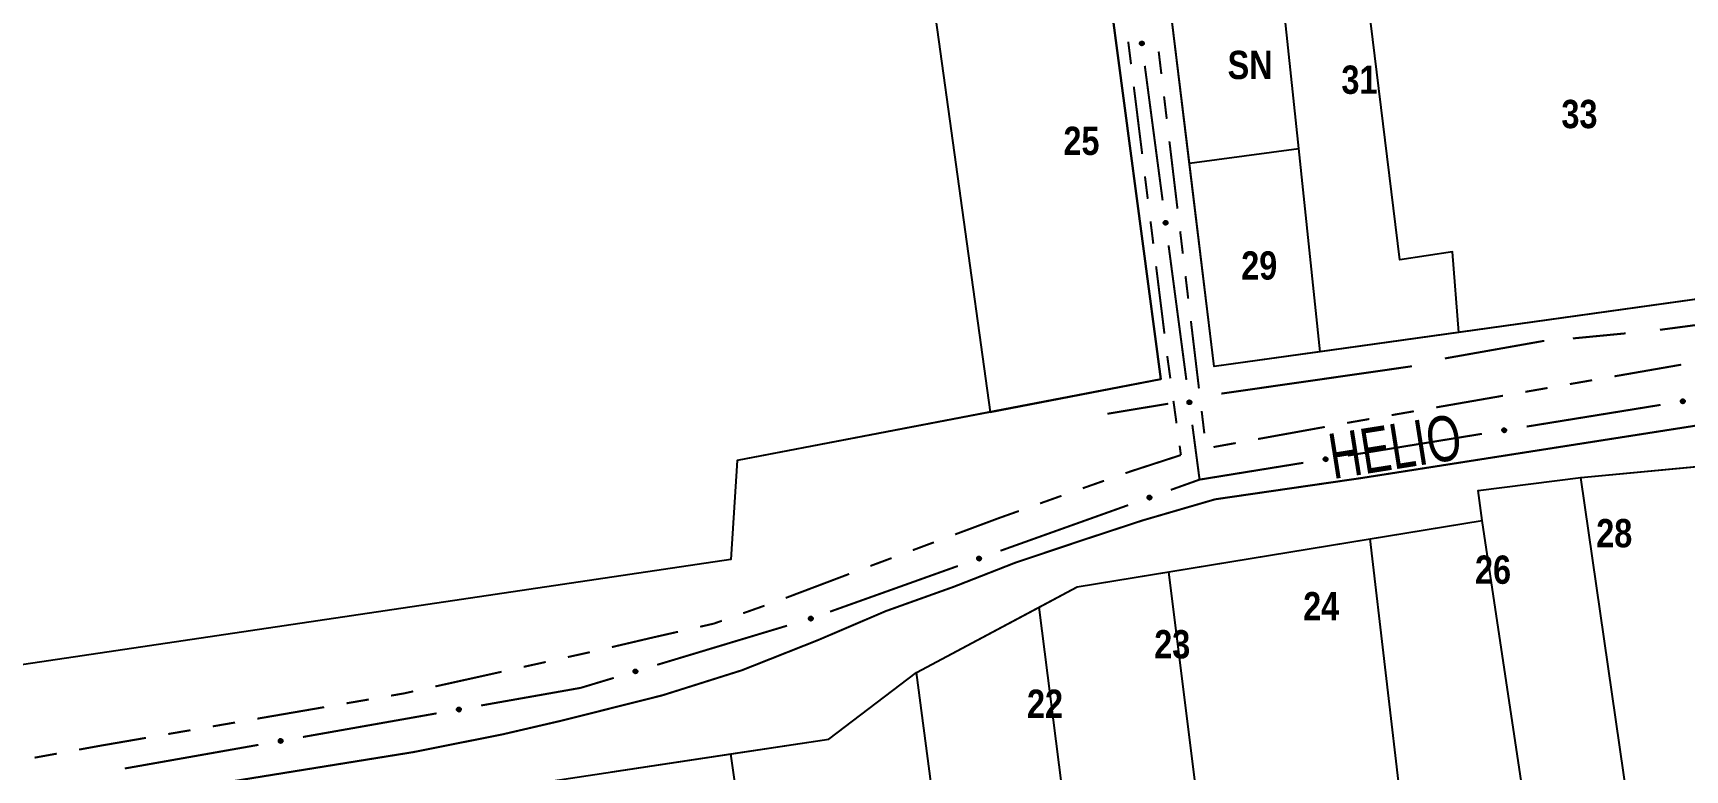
# Model space of a CAD drawing. Extents: x 203591 to 208218, y 4854879 to 4857795.
# Drawn here: x 204361.5 to 204507.6, y 4855843 to 4855908.1 of the extents above; entities that cross this region are included whole.
import ezdxf
from ezdxf.enums import TextEntityAlignment as Align

# ---------------------------------------------------------------- set-up
doc = ezdxf.new("R2010")
doc.units = 0
doc.header["$LTSCALE"] = 1.5
doc.header["$MEASUREMENT"] = 0
for name, pattern in [('PHANTOMX2', [5, 2.5, -0.5, 0.5, -0.5, 0.5, -0.5]), ('TRACO_05', [11, 7, -1, 0.5, -1, 0.5, -1]), ('TRACO_25', [8, 3, -1, 1, -1, 1, -1])]:
    doc.linetypes.add(name, pattern=pattern)
for name, color, linetype in [('CD-MALHA-LOTES', 40, 'CONTINUOUS'), ('HD-VALAS-DRENOS', 170, 'CONTINUOUS'), ('RU-QUADRAS', 210, 'CONTINUOUS'), ('SV-EIXO-RUA-N-PAV', 6, 'CONTINUOUS'), ('SV-RUA-NAO-PAV-S-GUIA-C-GUIA', 7, 'PHANTOMX2'), ('SV-TXT-RUA-N-PAV-S-GUIA-C-GUIA', 7, 'CONTINUOUS'), ('Th_NmrPorta', 7, 'CONTINUOUS')]:
    doc.layers.add(name, color=color, linetype=linetype)
doc.styles.add('ARIAL', font='ARIAL.TTF')
doc.styles.get("Standard").update_dxf_attribs({"font": 'swisscbo.ttf'})

msp = doc.modelspace()

# ---------------------------------------------------------------- linework, layer by layer
at = {"layer": 'CD-MALHA-LOTES', "linetype": 'Continuous', "flags": 128}
for points in [[(204463.78, 4855896.63), (204461.6, 4855914.44), (204471.56, 4855915.76)], [(204473.44, 4855897.93), (204471.56, 4855915.76)], [(204487.61, 4855881.67), (204487.04, 4855888.8), (204482.39, 4855888.09), (204478.88, 4855916.73)], [(204456.39, 4855914.16), (204440.89, 4855912.47), (204446.15, 4855874.63)], [(204446.15, 4855874.63), (204461.25, 4855877.53), (204456.39, 4855914.16)], [(204446.15, 4855874.63), (204423.77, 4855870.34), (204423.21, 4855861.6), (204308.45, 4855844.56), (204302.11, 4855889.22), (204295.49, 4855909.79)], [(204463.78, 4855896.63), (204473.44, 4855897.93)], [(204475.33, 4855879.96), (204473.44, 4855897.93)], [(204475.33, 4855879.96), (204465.97, 4855878.65), (204463.78, 4855896.63)], [(204515.67, 4855885.59), (204487.61, 4855881.67)], [(204487.61, 4855881.67), (204475.33, 4855879.96)], [(204498.39, 4855868.85), (204514.68, 4855870.39)], [(204489.67, 4855865.06), (204489.3, 4855867.71), (204498.39, 4855868.85)], [(204503.89, 4855830.74), (204498.39, 4855868.85)], [(204479.77, 4855863.43), (204489.67, 4855865.06)], [(204495.01, 4855829.47), (204489.67, 4855865.06)], [(204461.96, 4855860.52), (204479.77, 4855863.43)], [(204483.91, 4855827.88), (204479.77, 4855863.43)], [(204450.47, 4855857.38), (204453.85, 4855859.18), (204461.96, 4855860.52)], [(204466.33, 4855825.36), (204461.96, 4855860.52)], [(204439.64, 4855851.6), (204450.47, 4855857.38)], [(204454.76, 4855823.71), (204450.47, 4855857.38)], [(204423.21, 4855844.42), (204431.87, 4855845.73), (204439.64, 4855851.6)], [(204443.52, 4855822.1), (204439.64, 4855851.6)], [(204412.69, 4855842.83), (204423.21, 4855844.42)], [(204426.75, 4855819.65), (204423.21, 4855844.42)]]:
    msp.add_lwpolyline(points, dxfattribs=at)
at = {"layer": 'HD-VALAS-DRENOS', "linetype": 'TRACO_05', "const_width": 0.18, "flags": 128}
for points in [[(204505.38, 4855881.9), (204517.01, 4855883.44)], [(204486.36, 4855879.37), (204495.16, 4855880.93)], [(204497.68, 4855881.14), (204502.36, 4855881.59)], [(204466.59, 4855876.26), (204483.45, 4855878.68)], [(204456.52, 4855874.48), (204461.9, 4855875.37)]]:
    msp.add_lwpolyline(points, dxfattribs=at)
at = {"layer": 'RU-QUADRAS', "color": 6, "linetype": 'Continuous'}
for points in [[(204584.04, 4855895.14), (204465.97, 4855878.65), (204461.6, 4855914.44), (204610.53, 4855934.17)], [(204456.39, 4855914.16), (204461.25, 4855877.53), (204423.77, 4855870.34), (204423.21, 4855861.6), (204308.45, 4855844.56), (204302.11, 4855889.22), (204295.49, 4855909.79)]]:
    msp.add_lwpolyline(points, dxfattribs=at)
msp.add_lwpolyline([(204328.47, 4855729.35), (204320.23, 4855778.16), (204367.85, 4855784.89), (204367.95, 4855783.47), (204399.83, 4855788.77), (204399.74, 4855789.91), (204442.39, 4855796.45), (204441.82, 4855801.19), (204318.81, 4855784.51), (204312.55, 4855827.72), (204431.87, 4855845.73), (204439.64, 4855851.6), (204453.85, 4855859.18), (204489.67, 4855865.06), (204489.3, 4855867.71), (204498.39, 4855868.85), (204534.41, 4855872.26, -0.0077009033), (204618.45, 4855883.7), (204636.4, 4855886.82), (204636.26, 4855888.1), (204658.61, 4855891.5)], format="xyb", dxfattribs=at)
at = {"layer": 'SV-EIXO-RUA-N-PAV', "flags": 128}
for points in [[(204459.655213, 4855907.372438), (204459.694454, 4855907.343246), (204459.722211, 4855907.310133), (204459.737412, 4855907.275852), (204459.742946, 4855907.242056), (204459.744714, 4855907.206843), (204459.738663, 4855907.170948), (204459.723123, 4855907.132597), (204459.694116, 4855907.093027), (204459.658326, 4855907.066822), (204459.625514, 4855907.050121), (204459.590606, 4855907.042321), (204459.55637, 4855907.041177), (204459.519292, 4855907.048695), (204459.48058, 4855907.064824), (204459.441497, 4855907.094954), (204459.414508, 4855907.127604), (204459.400675, 4855907.161148), (204459.393056, 4855907.196292), (204459.391682, 4855907.232263), (204459.397825, 4855907.267464), (204459.414134, 4855907.306412), (204459.444384, 4855907.344593), (204459.476641, 4855907.371883), (204459.509982, 4855907.386183), (204459.544751, 4855907.392905), (204459.580047, 4855907.395108), (204459.616382, 4855907.390527), (204459.655213, 4855907.372438)], [(204461.755407, 4855891.510875), (204461.794649, 4855891.481683), (204461.822405, 4855891.44857), (204461.837607, 4855891.414289), (204461.843141, 4855891.380493), (204461.844908, 4855891.34528), (204461.838857, 4855891.309385), (204461.823317, 4855891.271034), (204461.79431, 4855891.231464), (204461.75852, 4855891.205259), (204461.725709, 4855891.188558), (204461.6908, 4855891.180758), (204461.656564, 4855891.179614), (204461.619487, 4855891.187132), (204461.580775, 4855891.203261), (204461.541691, 4855891.233391), (204461.514702, 4855891.266041), (204461.500869, 4855891.299585), (204461.49325, 4855891.334729), (204461.491877, 4855891.3707), (204461.498019, 4855891.405901), (204461.514328, 4855891.444849), (204461.544578, 4855891.48303), (204461.576835, 4855891.51032), (204461.610177, 4855891.52462), (204461.644945, 4855891.531342), (204461.680241, 4855891.533544), (204461.716577, 4855891.528964), (204461.755407, 4855891.510875)], [(204463.855602, 4855875.649312), (204463.894843, 4855875.62012), (204463.9226, 4855875.587007), (204463.937801, 4855875.552726), (204463.943335, 4855875.51893), (204463.945103, 4855875.483717), (204463.939052, 4855875.447822), (204463.923512, 4855875.40947), (204463.894505, 4855875.369901), (204463.858715, 4855875.343696), (204463.825903, 4855875.326995), (204463.790995, 4855875.319195), (204463.756759, 4855875.318051), (204463.719681, 4855875.325569), (204463.680969, 4855875.341697), (204463.641886, 4855875.371828), (204463.614897, 4855875.404478), (204463.601064, 4855875.438022), (204463.593445, 4855875.473166), (204463.592071, 4855875.509137), (204463.598214, 4855875.544338), (204463.614523, 4855875.583286), (204463.644773, 4855875.621467), (204463.67703, 4855875.648757), (204463.710371, 4855875.663057), (204463.74514, 4855875.669779), (204463.780436, 4855875.671981), (204463.816772, 4855875.667401), (204463.855602, 4855875.649312)], [(204507.249882, 4855875.670497), (204507.277924, 4855875.710568), (204507.310219, 4855875.739272), (204507.344045, 4855875.755461), (204507.377667, 4855875.761972), (204507.412813, 4855875.764759), (204507.448868, 4855875.759752), (204507.487654, 4855875.745329), (204507.528048, 4855875.717481), (204507.555279, 4855875.682466), (204507.572925, 4855875.650152), (204507.581733, 4855875.615484), (204507.583868, 4855875.581296), (204507.577428, 4855875.544016), (204507.562428, 4855875.504853), (204507.533443, 4855875.464913), (204507.501589, 4855875.436989), (204507.46846, 4855875.422189), (204507.433551, 4855875.413555), (204507.397635, 4855875.41114), (204507.362271, 4855875.416259), (204507.322867, 4855875.431433), (204507.283826, 4855875.460563), (204507.255612, 4855875.492016), (204507.240351, 4855875.524929), (204507.232625, 4855875.559488), (204507.2294, 4855875.594705), (204507.232926, 4855875.631159), (204507.249882, 4855875.670497)], [(204491.455851, 4855873.111478), (204491.483893, 4855873.151549), (204491.516188, 4855873.180254), (204491.550014, 4855873.196442), (204491.583635, 4855873.202953), (204491.618782, 4855873.205741), (204491.654837, 4855873.200733), (204491.693623, 4855873.18631), (204491.734017, 4855873.158462), (204491.761248, 4855873.123447), (204491.778893, 4855873.091133), (204491.787701, 4855873.056466), (204491.789837, 4855873.022277), (204491.783397, 4855872.984997), (204491.768397, 4855872.945834), (204491.739412, 4855872.905894), (204491.707558, 4855872.87797), (204491.674429, 4855872.863171), (204491.63952, 4855872.854536), (204491.603604, 4855872.852121), (204491.56824, 4855872.857241), (204491.528836, 4855872.872414), (204491.489794, 4855872.901545), (204491.461581, 4855872.932997), (204491.44632, 4855872.96591), (204491.438593, 4855873.000469), (204491.435369, 4855873.035687), (204491.438894, 4855873.07214), (204491.455851, 4855873.111478)], [(204475.66182, 4855870.552459), (204475.689862, 4855870.59253), (204475.722156, 4855870.621235), (204475.755983, 4855870.637423), (204475.789604, 4855870.643935), (204475.824751, 4855870.646722), (204475.860806, 4855870.641714), (204475.899592, 4855870.627292), (204475.939986, 4855870.599444), (204475.967217, 4855870.564428), (204475.984862, 4855870.532114), (204475.99367, 4855870.497447), (204475.995806, 4855870.463258), (204475.989365, 4855870.425978), (204475.974366, 4855870.386815), (204475.945381, 4855870.346875), (204475.913527, 4855870.318951), (204475.880397, 4855870.304152), (204475.845489, 4855870.295518), (204475.809573, 4855870.293102), (204475.774209, 4855870.298222), (204475.734805, 4855870.313395), (204475.695763, 4855870.342526), (204475.667549, 4855870.373978), (204475.652289, 4855870.406891), (204475.644562, 4855870.44145), (204475.641338, 4855870.476668), (204475.644863, 4855870.513121), (204475.66182, 4855870.552459)], [(204460.068408, 4855867.133275), (204460.088715, 4855867.177769), (204460.115266, 4855867.211856), (204460.145594, 4855867.233913), (204460.177476, 4855867.246415), (204460.211534, 4855867.255533), (204460.247899, 4855867.257149), (204460.288658, 4855867.250003), (204460.333434, 4855867.229945), (204460.366566, 4855867.200451), (204460.389781, 4855867.171875), (204460.404732, 4855867.139381), (204460.413035, 4855867.106147), (204460.413465, 4855867.068317), (204460.405819, 4855867.027083), (204460.384561, 4855866.982547), (204460.358302, 4855866.949307), (204460.328407, 4855866.928743), (204460.295644, 4855866.913919), (204460.260762, 4855866.905028), (204460.225056, 4855866.903647), (204460.183553, 4855866.911419), (204460.139875, 4855866.932983), (204460.106423, 4855866.958795), (204460.085445, 4855866.988394), (204460.071576, 4855867.020977), (204460.062016, 4855867.055026), (204460.05887, 4855867.091513), (204460.068408, 4855867.133275)], [(204445.000736, 4855861.751337), (204445.021043, 4855861.795831), (204445.047594, 4855861.829918), (204445.077922, 4855861.851975), (204445.109804, 4855861.864478), (204445.143862, 4855861.873595), (204445.180227, 4855861.875211), (204445.220986, 4855861.868065), (204445.265762, 4855861.848008), (204445.298893, 4855861.818513), (204445.322108, 4855861.789937), (204445.33706, 4855861.757443), (204445.345362, 4855861.724209), (204445.345792, 4855861.686379), (204445.338147, 4855861.645145), (204445.316889, 4855861.600609), (204445.290629, 4855861.567369), (204445.260735, 4855861.546805), (204445.227972, 4855861.531981), (204445.19309, 4855861.52309), (204445.157384, 4855861.521709), (204445.115881, 4855861.529481), (204445.072202, 4855861.551046), (204445.038751, 4855861.576858), (204445.017772, 4855861.606456), (204445.003904, 4855861.63904), (204444.994344, 4855861.673088), (204444.991197, 4855861.709576), (204445.000736, 4855861.751337)], [(204430.117664, 4855856.435336), (204430.137971, 4855856.479829), (204430.164522, 4855856.513917), (204430.19485, 4855856.535973), (204430.226732, 4855856.548476), (204430.26079, 4855856.557594), (204430.297155, 4855856.55921), (204430.337914, 4855856.552064), (204430.38269, 4855856.532006), (204430.415822, 4855856.502512), (204430.439037, 4855856.473936), (204430.453988, 4855856.441442), (204430.462291, 4855856.408208), (204430.462721, 4855856.370378), (204430.455075, 4855856.329144), (204430.433817, 4855856.284608), (204430.407558, 4855856.251368), (204430.377663, 4855856.230804), (204430.3449, 4855856.21598), (204430.310018, 4855856.207088), (204430.274312, 4855856.205708), (204430.232809, 4855856.21348), (204430.189131, 4855856.235044), (204430.155679, 4855856.260856), (204430.134701, 4855856.290454), (204430.120832, 4855856.323038), (204430.111272, 4855856.357087), (204430.108126, 4855856.393574), (204430.117664, 4855856.435336)], [(204414.612328, 4855851.77472), (204414.63486, 4855851.818129), (204414.663101, 4855851.850829), (204414.694506, 4855851.871323), (204414.72698, 4855851.882197), (204414.761456, 4855851.88958), (204414.797856, 4855851.889354), (204414.838201, 4855851.880155), (204414.881905, 4855851.857858), (204414.913502, 4855851.826725), (204414.935242, 4855851.797011), (204414.94853, 4855851.763802), (204414.955141, 4855851.730191), (204414.953656, 4855851.692388), (204414.943934, 4855851.651593), (204414.92045, 4855851.60819), (204414.892543, 4855851.576321), (204414.861646, 4855851.557296), (204414.828175, 4855851.544148), (204414.792888, 4855851.537033), (204414.757158, 4855851.53746), (204414.716102, 4855851.547322), (204414.67357, 4855851.571069), (204414.641467, 4855851.59854), (204414.622013, 4855851.629161), (204414.609811, 4855851.662405), (204414.601985, 4855851.696894), (204414.600689, 4855851.733494), (204414.612328, 4855851.77472)], [(204399.003015, 4855848.430386), (204399.030481, 4855848.470855), (204399.062361, 4855848.500019), (204399.095952, 4855848.51669), (204399.129477, 4855848.523682), (204399.16458, 4855848.526972), (204399.200703, 4855848.522481), (204399.239692, 4855848.508616), (204399.28048, 4855848.481349), (204399.30821, 4855848.446727), (204399.326316, 4855848.414669), (204399.335619, 4855848.380131), (204399.338244, 4855848.345977), (204399.332338, 4855848.308609), (204399.317901, 4855848.269235), (204399.289491, 4855848.228884), (204399.25804, 4855848.200506), (204399.225126, 4855848.185234), (204399.190345, 4855848.176101), (204399.154467, 4855848.173171), (204399.119033, 4855848.177784), (204399.079416, 4855848.192392), (204399.039961, 4855848.22096), (204399.0113, 4855848.252006), (204398.99557, 4855848.284697), (204398.987349, 4855848.319142), (204398.983621, 4855848.354309), (204398.986624, 4855848.390809), (204399.003015, 4855848.430386)], [(204383.247246, 4855845.645473), (204383.274712, 4855845.685941), (204383.306592, 4855845.715105), (204383.340183, 4855845.731777), (204383.373708, 4855845.738768), (204383.408811, 4855845.742059), (204383.444934, 4855845.737568), (204383.483923, 4855845.723702), (204383.524711, 4855845.696435), (204383.552441, 4855845.661814), (204383.570547, 4855845.629756), (204383.57985, 4855845.595218), (204383.582475, 4855845.561063), (204383.576569, 4855845.523695), (204383.562132, 4855845.484321), (204383.533722, 4855845.44397), (204383.502271, 4855845.415593), (204383.469357, 4855845.400321), (204383.434576, 4855845.391187), (204383.398698, 4855845.388258), (204383.363264, 4855845.392871), (204383.323647, 4855845.407478), (204383.284192, 4855845.436047), (204383.255531, 4855845.467092), (204383.239801, 4855845.499783), (204383.23158, 4855845.534228), (204383.227852, 4855845.569396), (204383.230855, 4855845.605896), (204383.247246, 4855845.645473)]]:
    msp.add_lwpolyline(points, close=True, dxfattribs=at)
for points in [[(204459.391682, 4855907.232263), (204459.414508, 4855907.127604)], [(204459.395953, 4855907.245645), (204459.426675, 4855907.117575)], [(204459.397825, 4855907.267464), (204459.441497, 4855907.094954)], [(204459.409061, 4855907.281791), (204459.45956, 4855907.087519)], [(204459.414134, 4855907.306412), (204459.48058, 4855907.064824)], [(204459.431279, 4855907.321897), (204459.499029, 4855907.05971)], [(204459.444384, 4855907.344593), (204459.519292, 4855907.048695)], [(204459.459804, 4855907.355955), (204459.53617, 4855907.049487)], [(204459.476641, 4855907.371883), (204459.55637, 4855907.041177)], [(204459.493004, 4855907.375492), (204459.572594, 4855907.044675)], [(204459.509982, 4855907.386183), (204459.590606, 4855907.042321)], [(204459.527279, 4855907.386912), (204459.605239, 4855907.047621)], [(204459.544751, 4855907.392905), (204459.625514, 4855907.050121)], [(204459.563982, 4855907.390396), (204459.643035, 4855907.063637)], [(204459.580047, 4855907.395108), (204459.658326, 4855907.066822)], [(204459.598695, 4855907.38811), (204459.676056, 4855907.084526)], [(204459.616382, 4855907.390527), (204459.694116, 4855907.093027)], [(204459.634125, 4855907.380413), (204459.706292, 4855907.116059)], [(204459.655213, 4855907.372438), (204459.723123, 4855907.132597)], [(204459.675942, 4855907.355668), (204459.729504, 4855907.159049)], [(204459.694454, 4855907.343246), (204459.738663, 4855907.170948)], [(204459.710358, 4855907.324438), (204459.739548, 4855907.197542)], [(204459.722211, 4855907.310133), (204459.744714, 4855907.206843)], [(204461.491877, 4855891.3707), (204461.514702, 4855891.266041)], [(204461.496148, 4855891.384082), (204461.52687, 4855891.256012)], [(204461.498019, 4855891.405901), (204461.541691, 4855891.233391)], [(204461.509255, 4855891.420228), (204461.559754, 4855891.225956)], [(204461.514328, 4855891.444849), (204461.580775, 4855891.203261)], [(204461.531474, 4855891.460334), (204461.599224, 4855891.198147)], [(204461.544578, 4855891.48303), (204461.619487, 4855891.187132)], [(204461.559999, 4855891.494392), (204461.636365, 4855891.187924)], [(204461.576835, 4855891.51032), (204461.656564, 4855891.179614)], [(204461.593199, 4855891.513929), (204461.672789, 4855891.183112)], [(204461.610177, 4855891.52462), (204461.6908, 4855891.180758)], [(204461.627474, 4855891.525349), (204461.705433, 4855891.186058)], [(204461.644945, 4855891.531342), (204461.725709, 4855891.188558)], [(204461.664176, 4855891.528833), (204461.743229, 4855891.202074)], [(204461.680241, 4855891.533544), (204461.75852, 4855891.205259)], [(204461.69889, 4855891.526547), (204461.77625, 4855891.222963)], [(204461.716577, 4855891.528964), (204461.79431, 4855891.231464)], [(204461.73432, 4855891.51885), (204461.806486, 4855891.254495)], [(204461.755407, 4855891.510875), (204461.823317, 4855891.271034)], [(204461.776136, 4855891.494105), (204461.829699, 4855891.297486)], [(204461.794649, 4855891.481683), (204461.838857, 4855891.309385)], [(204461.810553, 4855891.462875), (204461.839743, 4855891.335979)], [(204461.822405, 4855891.44857), (204461.844908, 4855891.34528)], [(204463.592071, 4855875.509137), (204463.614897, 4855875.404478)], [(204463.596342, 4855875.522519), (204463.627064, 4855875.394449)], [(204463.598214, 4855875.544338), (204463.641886, 4855875.371828)], [(204463.60945, 4855875.558665), (204463.659949, 4855875.364393)], [(204463.614523, 4855875.583286), (204463.680969, 4855875.341697)], [(204463.631668, 4855875.598771), (204463.699418, 4855875.336584)], [(204463.644773, 4855875.621467), (204463.719681, 4855875.325569)], [(204463.660193, 4855875.632829), (204463.736559, 4855875.326361)], [(204463.67703, 4855875.648757), (204463.756759, 4855875.318051)], [(204463.693393, 4855875.652366), (204463.772983, 4855875.321549)], [(204463.710371, 4855875.663057), (204463.790995, 4855875.319195)], [(204463.727669, 4855875.663786), (204463.805628, 4855875.324495)], [(204463.74514, 4855875.669779), (204463.825903, 4855875.326995)], [(204463.764371, 4855875.667269), (204463.843424, 4855875.340511)], [(204463.780436, 4855875.671981), (204463.858715, 4855875.343696)], [(204463.799084, 4855875.664984), (204463.876445, 4855875.3614)], [(204463.816772, 4855875.667401), (204463.894505, 4855875.369901)], [(204463.834514, 4855875.657287), (204463.906681, 4855875.392932)], [(204463.855602, 4855875.649312), (204463.923512, 4855875.40947)], [(204463.876331, 4855875.632542), (204463.929893, 4855875.435922)], [(204463.894843, 4855875.62012), (204463.939052, 4855875.447822)], [(204463.910747, 4855875.601312), (204463.939937, 4855875.474416)], [(204463.9226, 4855875.587007), (204463.945103, 4855875.483717)], [(204507.2294, 4855875.594705), (204507.555279, 4855875.682466)], [(204507.232625, 4855875.559488), (204507.572925, 4855875.650152)], [(204507.232926, 4855875.631159), (204507.528048, 4855875.717481)], [(204507.234576, 4855875.578784), (204507.558906, 4855875.667273)], [(204507.235855, 4855875.613549), (204507.537068, 4855875.699675)], [(204507.239121, 4855875.542198), (204507.576011, 4855875.629958)], [(204507.240351, 4855875.524929), (204507.581733, 4855875.615484)], [(204507.242521, 4855875.649187), (204507.504673, 4855875.728985)], [(204507.249882, 4855875.670497), (204507.487654, 4855875.745329)], [(204507.25153, 4855875.508268), (204507.579902, 4855875.597412)], [(204507.255612, 4855875.492016), (204507.583868, 4855875.581296)], [(204507.266044, 4855875.691703), (204507.461028, 4855875.750942)], [(204507.272021, 4855875.475648), (204507.576147, 4855875.560864)], [(204507.277924, 4855875.710568), (204507.448868, 4855875.759752)], [(204507.283826, 4855875.460563), (204507.577428, 4855875.544016)], [(204507.296263, 4855875.72701), (204507.42226, 4855875.759866)], [(204507.306892, 4855875.448122), (204507.567005, 4855875.523442)], [(204507.310219, 4855875.739272), (204507.412813, 4855875.764759)], [(204507.322867, 4855875.431433), (204507.562428, 4855875.504853)], [(204507.347625, 4855875.427075), (204507.540352, 4855875.483184)], [(204507.362271, 4855875.416259), (204507.533443, 4855875.464913)], [(204507.384136, 4855875.415021), (204507.511261, 4855875.449442)], [(204507.397635, 4855875.41114), (204507.501589, 4855875.436989)], [(204491.435369, 4855873.035687), (204491.761248, 4855873.123447)], [(204491.438593, 4855873.000469), (204491.778893, 4855873.091133)], [(204491.438894, 4855873.07214), (204491.734017, 4855873.158462)], [(204491.440545, 4855873.019765), (204491.764875, 4855873.108255)], [(204491.441823, 4855873.05453), (204491.743037, 4855873.140657)], [(204491.44509, 4855872.983179), (204491.781979, 4855873.070939)], [(204491.44632, 4855872.96591), (204491.787701, 4855873.056466)], [(204491.44849, 4855873.090168), (204491.710642, 4855873.169966)], [(204491.455851, 4855873.111478), (204491.693623, 4855873.18631)], [(204491.457499, 4855872.949249), (204491.78587, 4855873.038394)], [(204491.461581, 4855872.932997), (204491.789837, 4855873.022277)], [(204491.472012, 4855873.132684), (204491.666997, 4855873.191923)], [(204491.47799, 4855872.916629), (204491.782116, 4855873.001845)], [(204491.483893, 4855873.151549), (204491.654837, 4855873.200733)], [(204491.489794, 4855872.901545), (204491.783397, 4855872.984997)], [(204491.502232, 4855873.167992), (204491.628229, 4855873.200847)], [(204491.512861, 4855872.889103), (204491.772974, 4855872.964424)], [(204491.516188, 4855873.180254), (204491.618782, 4855873.205741)], [(204491.528836, 4855872.872414), (204491.768397, 4855872.945834)], [(204491.553593, 4855872.868057), (204491.746321, 4855872.924165)], [(204491.56824, 4855872.857241), (204491.739412, 4855872.905894)], [(204491.590104, 4855872.856002), (204491.71723, 4855872.890423)], [(204491.603604, 4855872.852121), (204491.707558, 4855872.87797)], [(204475.641338, 4855870.476668), (204475.967217, 4855870.564428)], [(204475.644562, 4855870.44145), (204475.984862, 4855870.532114)], [(204475.644863, 4855870.513121), (204475.939986, 4855870.599444)], [(204475.646513, 4855870.460746), (204475.970844, 4855870.549236)], [(204475.647792, 4855870.495511), (204475.949006, 4855870.581638)], [(204475.651059, 4855870.42416), (204475.987948, 4855870.51192)], [(204475.652289, 4855870.406891), (204475.99367, 4855870.497447)], [(204475.654459, 4855870.531149), (204475.916611, 4855870.610947)], [(204475.66182, 4855870.552459), (204475.899592, 4855870.627292)], [(204475.663468, 4855870.39023), (204475.991839, 4855870.479375)], [(204475.667549, 4855870.373978), (204475.995806, 4855870.463258)], [(204475.677981, 4855870.573665), (204475.872966, 4855870.632904)], [(204475.683959, 4855870.35761), (204475.988085, 4855870.442826)], [(204475.689862, 4855870.59253), (204475.860806, 4855870.641714)], [(204475.695763, 4855870.342526), (204475.989365, 4855870.425978)], [(204475.708201, 4855870.608973), (204475.834198, 4855870.641828)], [(204475.71883, 4855870.330085), (204475.978942, 4855870.405405)], [(204475.722156, 4855870.621235), (204475.824751, 4855870.646722)], [(204475.734805, 4855870.313395), (204475.974366, 4855870.386815)], [(204475.759562, 4855870.309038), (204475.95229, 4855870.365146)], [(204475.774209, 4855870.298222), (204475.945381, 4855870.346875)], [(204475.796073, 4855870.296983), (204475.923199, 4855870.331404)], [(204475.809573, 4855870.293102), (204475.913527, 4855870.318951)], [(204460.05887, 4855867.091513), (204460.333434, 4855867.229945)], [(204460.062016, 4855867.055026), (204460.366566, 4855867.200451)], [(204460.064945, 4855867.074727), (204460.345535, 4855867.214071)], [(204460.065035, 4855867.110984), (204460.30836, 4855867.237017)], [(204460.068408, 4855867.133275), (204460.288658, 4855867.250003)], [(204460.069995, 4855867.040307), (204460.372889, 4855867.186169)], [(204460.071576, 4855867.020977), (204460.389781, 4855867.171875)], [(204460.080454, 4855867.157062), (204460.261456, 4855867.250692)], [(204460.081102, 4855867.005153), (204460.396479, 4855867.152576)], [(204460.085445, 4855866.988394), (204460.404732, 4855867.139381)], [(204460.088715, 4855867.177769), (204460.247899, 4855867.257149)], [(204460.099461, 4855866.974038), (204460.40621, 4855867.121276)], [(204460.103767, 4855867.197265), (204460.221712, 4855867.252434)], [(204460.106423, 4855866.958795), (204460.413035, 4855867.106147)], [(204460.115266, 4855867.211856), (204460.211534, 4855867.255533)], [(204460.12553, 4855866.945676), (204460.409149, 4855867.084653)], [(204460.139875, 4855866.932983), (204460.413465, 4855867.068317)], [(204460.164816, 4855866.924934), (204460.406947, 4855867.046194)], [(204460.183553, 4855866.911419), (204460.405819, 4855867.027083)], [(204460.208691, 4855866.911626), (204460.38804, 4855867.001768)], [(204460.225056, 4855866.903647), (204460.384561, 4855866.982547)], [(204460.246783, 4855866.906395), (204460.365554, 4855866.963308)], [(204460.260762, 4855866.905028), (204460.358302, 4855866.949307)], [(204444.991197, 4855861.709576), (204445.265762, 4855861.848008)], [(204444.994344, 4855861.673088), (204445.298893, 4855861.818513)], [(204444.997273, 4855861.69279), (204445.277863, 4855861.832134)], [(204444.997363, 4855861.729046), (204445.240688, 4855861.855079)], [(204445.000736, 4855861.751337), (204445.220986, 4855861.868065)], [(204445.002322, 4855861.658369), (204445.305216, 4855861.804231)], [(204445.003904, 4855861.63904), (204445.322108, 4855861.789937)], [(204445.012782, 4855861.775124), (204445.193784, 4855861.868754)], [(204445.01343, 4855861.623215), (204445.328807, 4855861.770638)], [(204445.017772, 4855861.606456), (204445.33706, 4855861.757443)], [(204445.021043, 4855861.795831), (204445.180227, 4855861.875211)], [(204445.031789, 4855861.5921), (204445.338538, 4855861.739339)], [(204445.036094, 4855861.815328), (204445.15404, 4855861.870496)], [(204445.038751, 4855861.576858), (204445.345362, 4855861.724209)], [(204445.047594, 4855861.829918), (204445.143862, 4855861.873595)], [(204445.057857, 4855861.563738), (204445.341476, 4855861.702715)], [(204445.072202, 4855861.551046), (204445.345792, 4855861.686379)], [(204445.097143, 4855861.542996), (204445.339275, 4855861.664256)], [(204445.115881, 4855861.529481), (204445.338147, 4855861.645145)], [(204445.141018, 4855861.529688), (204445.320368, 4855861.61983)], [(204445.157384, 4855861.521709), (204445.316889, 4855861.600609)], [(204445.17911, 4855861.524458), (204445.297882, 4855861.58137)], [(204445.19309, 4855861.52309), (204445.290629, 4855861.567369)], [(204430.108126, 4855856.393574), (204430.38269, 4855856.532006)], [(204430.111272, 4855856.357087), (204430.415822, 4855856.502512)], [(204430.114201, 4855856.376788), (204430.394791, 4855856.516132)], [(204430.114291, 4855856.413044), (204430.357616, 4855856.539078)], [(204430.117664, 4855856.435336), (204430.337914, 4855856.552064)], [(204430.119251, 4855856.342368), (204430.422145, 4855856.48823)], [(204430.120832, 4855856.323038), (204430.439037, 4855856.473936)], [(204430.12971, 4855856.459122), (204430.310712, 4855856.552753)], [(204430.130358, 4855856.307214), (204430.445735, 4855856.454636)], [(204430.134701, 4855856.290454), (204430.453988, 4855856.441442)], [(204430.137971, 4855856.479829), (204430.297155, 4855856.55921)], [(204430.148717, 4855856.276098), (204430.455466, 4855856.423337)], [(204430.153023, 4855856.499326), (204430.270968, 4855856.554495)], [(204430.155679, 4855856.260856), (204430.462291, 4855856.408208)], [(204430.164522, 4855856.513917), (204430.26079, 4855856.557594)], [(204430.174786, 4855856.247737), (204430.458404, 4855856.386714)], [(204430.189131, 4855856.235044), (204430.462721, 4855856.370378)], [(204430.214072, 4855856.226994), (204430.456203, 4855856.348255)], [(204430.232809, 4855856.21348), (204430.455075, 4855856.329144)], [(204430.257947, 4855856.213687), (204430.437296, 4855856.303829)], [(204430.274312, 4855856.205708), (204430.433817, 4855856.284608)], [(204430.296039, 4855856.208456), (204430.41481, 4855856.265369)], [(204430.310018, 4855856.207088), (204430.407558, 4855856.251368)], [(204414.600689, 4855851.733494), (204414.881905, 4855851.857858)], [(204414.601985, 4855851.696894), (204414.913502, 4855851.826725)], [(204414.605907, 4855851.716422), (204414.893187, 4855851.841392)], [(204414.607832, 4855851.752627), (204414.857221, 4855851.866189)], [(204414.609209, 4855851.68179), (204414.919094, 4855851.812142)], [(204414.609811, 4855851.662405), (204414.935242, 4855851.797011)], [(204414.612328, 4855851.77472), (204414.838201, 4855851.880155)], [(204414.618524, 4855851.646119), (204414.940955, 4855851.777398)], [(204414.622013, 4855851.629161), (204414.94853, 4855851.763802)], [(204414.625562, 4855851.797866), (204414.811069, 4855851.882219)], [(204414.63486, 4855851.818129), (204414.797856, 4855851.889354)], [(204414.635285, 4855851.614115), (204414.94909, 4855851.745646)], [(204414.641467, 4855851.59854), (204414.955141, 4855851.730191)], [(204414.650878, 4855851.836839), (204414.771464, 4855851.88597)], [(204414.659885, 4855851.584471), (204414.950172, 4855851.708921)], [(204414.663101, 4855851.850829), (204414.761456, 4855851.88958)], [(204414.67357, 4855851.571069), (204414.953656, 4855851.692388)], [(204414.698071, 4855851.561767), (204414.946028, 4855851.670623)], [(204414.716102, 4855851.547322), (204414.943934, 4855851.651593)], [(204414.741217, 4855851.546257), (204414.924898, 4855851.62721)], [(204414.757158, 4855851.53746), (204414.92045, 4855851.60819)], [(204414.778996, 4855851.539106), (204414.900494, 4855851.589937)], [(204414.792888, 4855851.537033), (204414.892543, 4855851.576321)], [(204398.983621, 4855848.354309), (204399.30821, 4855848.446727)], [(204398.986624, 4855848.390809), (204399.28048, 4855848.481349)], [(204398.987349, 4855848.319142), (204399.326316, 4855848.414669)], [(204398.989024, 4855848.338464), (204399.312054, 4855848.431588)], [(204398.989805, 4855848.373243), (204399.289754, 4855848.463674)], [(204398.994093, 4855848.301946), (204399.329691, 4855848.394521)], [(204398.99557, 4855848.284697), (204399.335619, 4855848.380131)], [(204398.99596, 4855848.408973), (204399.256943, 4855848.492517)], [(204399.003015, 4855848.430386), (204399.239692, 4855848.508616)], [(204399.006986, 4855848.268198), (204399.334047, 4855848.362035)], [(204399.0113, 4855848.252006), (204399.338244, 4855848.345977)], [(204399.018872, 4855848.451822), (204399.212988, 4855848.513846)], [(204399.027942, 4855848.235874), (204399.330817, 4855848.325436)], [(204399.030481, 4855848.470855), (204399.200703, 4855848.522481)], [(204399.039961, 4855848.22096), (204399.332338, 4855848.308609)], [(204399.048582, 4855848.487558), (204399.174096, 4855848.522214)], [(204399.062361, 4855848.500019), (204399.16458, 4855848.526972)], [(204399.063204, 4855848.208851), (204399.322211, 4855848.287888)], [(204399.079416, 4855848.192392), (204399.317901, 4855848.269235)], [(204399.104233, 4855848.18839), (204399.296138, 4855848.247252)], [(204399.119033, 4855848.177784), (204399.289491, 4855848.228884)], [(204399.140913, 4855848.176859), (204399.267533, 4855848.213097)], [(204399.154467, 4855848.173171), (204399.25804, 4855848.200506)], [(204383.227852, 4855845.569396), (204383.552441, 4855845.661814)], [(204383.230855, 4855845.605896), (204383.524711, 4855845.696435)], [(204383.23158, 4855845.534228), (204383.570547, 4855845.629756)], [(204383.233255, 4855845.55355), (204383.556285, 4855845.646675)], [(204383.234036, 4855845.58833), (204383.533985, 4855845.678761)], [(204383.238324, 4855845.517033), (204383.573922, 4855845.609608)], [(204383.239801, 4855845.499783), (204383.57985, 4855845.595218)], [(204383.240191, 4855845.62406), (204383.501174, 4855845.707603)], [(204383.247246, 4855845.645473), (204383.483923, 4855845.723702)], [(204383.251217, 4855845.483284), (204383.578278, 4855845.577121)], [(204383.255531, 4855845.467092), (204383.582475, 4855845.561063)], [(204383.263103, 4855845.666908), (204383.457219, 4855845.728933)], [(204383.272173, 4855845.450961), (204383.575048, 4855845.540523)], [(204383.274712, 4855845.685941), (204383.444934, 4855845.737568)], [(204383.284192, 4855845.436047), (204383.576569, 4855845.523695)], [(204383.292813, 4855845.702645), (204383.418327, 4855845.737301)], [(204383.306592, 4855845.715105), (204383.408811, 4855845.742059)], [(204383.307435, 4855845.423937), (204383.566442, 4855845.502974)], [(204383.323647, 4855845.407478), (204383.562132, 4855845.484321)], [(204383.348464, 4855845.403476), (204383.540369, 4855845.462338)], [(204383.363264, 4855845.392871), (204383.533722, 4855845.44397)], [(204383.385144, 4855845.391946), (204383.511764, 4855845.428183)], [(204383.398698, 4855845.388258), (204383.502271, 4855845.415593)]]:
    msp.add_lwpolyline(points, dxfattribs=at)
at = {"layer": 'SV-EIXO-RUA-N-PAV', "const_width": 0.18, "flags": 128}
for points in [[(204459.827469, 4855905.232856), (204461.402615, 4855893.336683)], [(204461.927663, 4855889.371293), (204463.502809, 4855877.47512)], [(204493.589542, 4855873.345672), (204505.435065, 4855875.264936)], [(204464.027858, 4855873.50973), (204464.552907, 4855869.544339)], [(204477.795511, 4855870.786653), (204489.641034, 4855872.705917)], [(204464.67, 4855868.66), (204473.847003, 4855870.146899)], [(204464.007662, 4855868.423424), (204464.67, 4855868.66)], [(204464.552907, 4855869.544339), (204464.67, 4855868.66)], [(204462.124203, 4855867.750681), (204464.007662, 4855868.423424)], [(204447.056531, 4855862.368744), (204458.357285, 4855866.405197)], [(204431.988859, 4855856.986806), (204443.289613, 4855861.023259)], [(204416.696726, 4855852.28733), (204428.187218, 4855855.746894)], [(204409.93, 4855850.25), (204412.866561, 4855851.134142)], [(204401.133134, 4855848.695109), (204409.011018, 4855850.087566)], [(204409.011018, 4855850.087566), (204409.93, 4855850.25)], [(204385.377365, 4855845.910195), (204397.194192, 4855847.998881)], [(204369.621596, 4855843.125282), (204381.438423, 4855845.213967)]]:
    msp.add_lwpolyline(points, dxfattribs=at)
at = {"layer": 'SV-RUA-NAO-PAV-S-GUIA-C-GUIA', "const_width": 0.18, "flags": 128}
for points in [[(204458.60886, 4855905.384772), (204458.362648, 4855907.369559)], [(204461.053176, 4855906.504183), (204461.290726, 4855904.51834)], [(204459.593706, 4855897.445623), (204458.855071, 4855903.399985)], [(204461.528275, 4855902.532498), (204461.765825, 4855900.546656)], [(204462.003374, 4855898.560813), (204462.716023, 4855892.603286)], [(204460.086129, 4855893.476049), (204459.839917, 4855895.460836)], [(204460.578552, 4855889.506475), (204460.33234, 4855891.491262)], [(204462.953572, 4855890.617443), (204463.191122, 4855888.631601)], [(204461.563398, 4855881.567326), (204460.824763, 4855887.521688)], [(204463.428671, 4855886.645758), (204463.666221, 4855884.659916)], [(204463.90377, 4855882.674074), (204464.616419, 4855876.716546)], [(204462.084413, 4855877.601501), (204461.810683, 4855879.58268)], [(204501.357961, 4855877.789941), (204507.26898, 4855878.819434)], [(204497.417282, 4855877.103612), (204499.387622, 4855877.446776)], [(204485.595244, 4855875.044626), (204491.506263, 4855876.074119)], [(204493.476603, 4855876.417283), (204495.446943, 4855876.760448)], [(204462.631874, 4855873.639142), (204462.358144, 4855875.620321)], [(204464.853969, 4855874.730704), (204465.091518, 4855872.744861)], [(204481.654565, 4855874.358297), (204483.624905, 4855874.701462)], [(204469.841372, 4855872.249457), (204475.745796, 4855873.316123)], [(204477.713937, 4855873.671679), (204477.76, 4855873.68)], [(204477.76, 4855873.68), (204479.684226, 4855874.015133)], [(204463.02, 4855870.83), (204462.905604, 4855871.657962)], [(204465.905089, 4855871.538346), (204467.873231, 4855871.893901)], [(204458.58, 4855869.39), (204462.863836, 4855870.779352)], [(204462.863836, 4855870.779352), (204463.02, 4855870.83)], [(204454.339285, 4855867.895072), (204456.225516, 4855868.560002)], [(204458.111747, 4855869.224933), (204458.58, 4855869.39)], [(204450.569672, 4855866.557171), (204452.453712, 4855867.228283)], [(204446.9, 4855865.25), (204448.685631, 4855865.886058)], [(204443.053658, 4855863.817418), (204446.802104, 4855865.213538)], [(204446.802104, 4855865.213538), (204446.9, 4855865.25)], [(204439.305212, 4855862.421297), (204441.179435, 4855863.119358)], [(204435.556766, 4855861.025177), (204437.430989, 4855861.723237)], [(204428.071955, 4855858.200739), (204433.684285, 4855860.322474)], [(204424.307459, 4855856.848957), (204426.192937, 4855857.516021)], [(204420.496203, 4855855.654035), (204421.471318, 4855855.875735)], [(204421.471318, 4855855.875735), (204421.71, 4855855.93)], [(204421.71, 4855855.93), (204422.421982, 4855856.181893)], [(204412.700823, 4855853.856443), (204415.621672, 4855854.541017)], [(204415.621672, 4855854.541017), (204416.3, 4855854.7)], [(204416.3, 4855854.7), (204418.545973, 4855855.210637)], [(204404.894467, 4855852.107353), (204406.847113, 4855852.539989)], [(204408.799759, 4855852.972625), (204410.752405, 4855853.405261)], [(204397.083883, 4855850.376808), (204402.941821, 4855851.674717)], [(204393.168057, 4855849.565071), (204394.153552, 4855849.734781)], [(204394.153552, 4855849.734781), (204394.3, 4855849.76)], [(204394.3, 4855849.76), (204395.131238, 4855849.944172)], [(204381.342128, 4855847.528555), (204387.255093, 4855848.546813)], [(204389.226081, 4855848.886233), (204391.197069, 4855849.225652)], [(204377.400152, 4855846.849716), (204379.37114, 4855847.189136)], [(204366.561271, 4855844.974124), (204367.53, 4855845.15)], [(204367.53, 4855845.15), (204371.487187, 4855845.831458)], [(204373.458175, 4855846.170878), (204375.429164, 4855846.510297)], [(204361.641692, 4855844.080957), (204363.609524, 4855844.438224)], [(204365.577355, 4855844.795491), (204366.561271, 4855844.974124)]]:
    msp.add_lwpolyline(points, dxfattribs=at)
at = {"layer": 'SV-RUA-NAO-PAV-S-GUIA-C-GUIA', "linetype": 'TRACO_25', "const_width": 0.18, "flags": 128}
msp.add_lwpolyline([(204637.11, 4855893.57), (204593.06, 4855886.67), (204544.88, 4855879.12), (204478.93, 4855868.79), (204466.05, 4855866.92), (204459.62, 4855865.05), (204454.57, 4855863.39), (204448.41, 4855861.33), (204442.94, 4855859.19), (204436.93, 4855857.04), (204430.92, 4855854.47), (204424.2, 4855851.81), (204417.19, 4855849.6), (204408.28, 4855847.36), (204403.02, 4855846.14), (204395.12, 4855844.57), (204367.34, 4855840.09), (204343.66, 4855835.87), (204317.34, 4855831.9), (204314.08, 4855830.73), (204311.96, 4855829.39), (204310.31, 4855826.66), (204310.14, 4855822.99), (204317.73, 4855783.46), (204342.63, 4855785.8), (204371.25, 4855790.07), (204401.35, 4855795.11), (204439.43, 4855800.78), (204439.73, 4855797.88), (204401.96, 4855792.67), (204371.56, 4855787.64), (204342.2, 4855783.22), (204318.05, 4855779.95), (204325.39, 4855739.12), (204328.67, 4855723.23), (204361.89, 4855726.74), (204405.46, 4855731.69), (204435.71, 4855735.03), (204467.29, 4855739.84), (204489.74, 4855742.41), (204521.62, 4855745.22), (204561.49, 4855748.63), (204600, 4855752.77), (204624.57, 4855755.45), (204637.11, 4855756.7)], dxfattribs=at)

# ---------------------------------------------------------------- texts
at = {"layer": 'SV-TXT-RUA-N-PAV-S-GUIA-C-GUIA', "style": 'ARIAL', "width": 0.7}
msp.add_text('HELIO', height=4, rotation=9, dxfattribs=at).set_placement((204476.47, 4855868.7))
at = {"layer": 'Th_NmrPorta', "color": 1}
for s, p in [('SN', (204467.151103, 4855905.315268)), ('31', (204477.21544, 4855904.013413)), ('33', (204496.672199, 4855900.980029)), ('25', (204452.630416, 4855898.605709)), ('29', (204468.352814, 4855887.590016)), ('28', (204499.750366, 4855863.929086)), ('26', (204489.030366, 4855860.699086)), ('24', (204473.830366, 4855857.469086)), ('23', (204460.660366, 4855854.109086)), ('22', (204449.410366, 4855848.849086))]:
    msp.add_text(s, height=2.5, dxfattribs=at).set_placement(p, align=Align.MIDDLE_LEFT)

doc.saveas('drawing.dxf')
